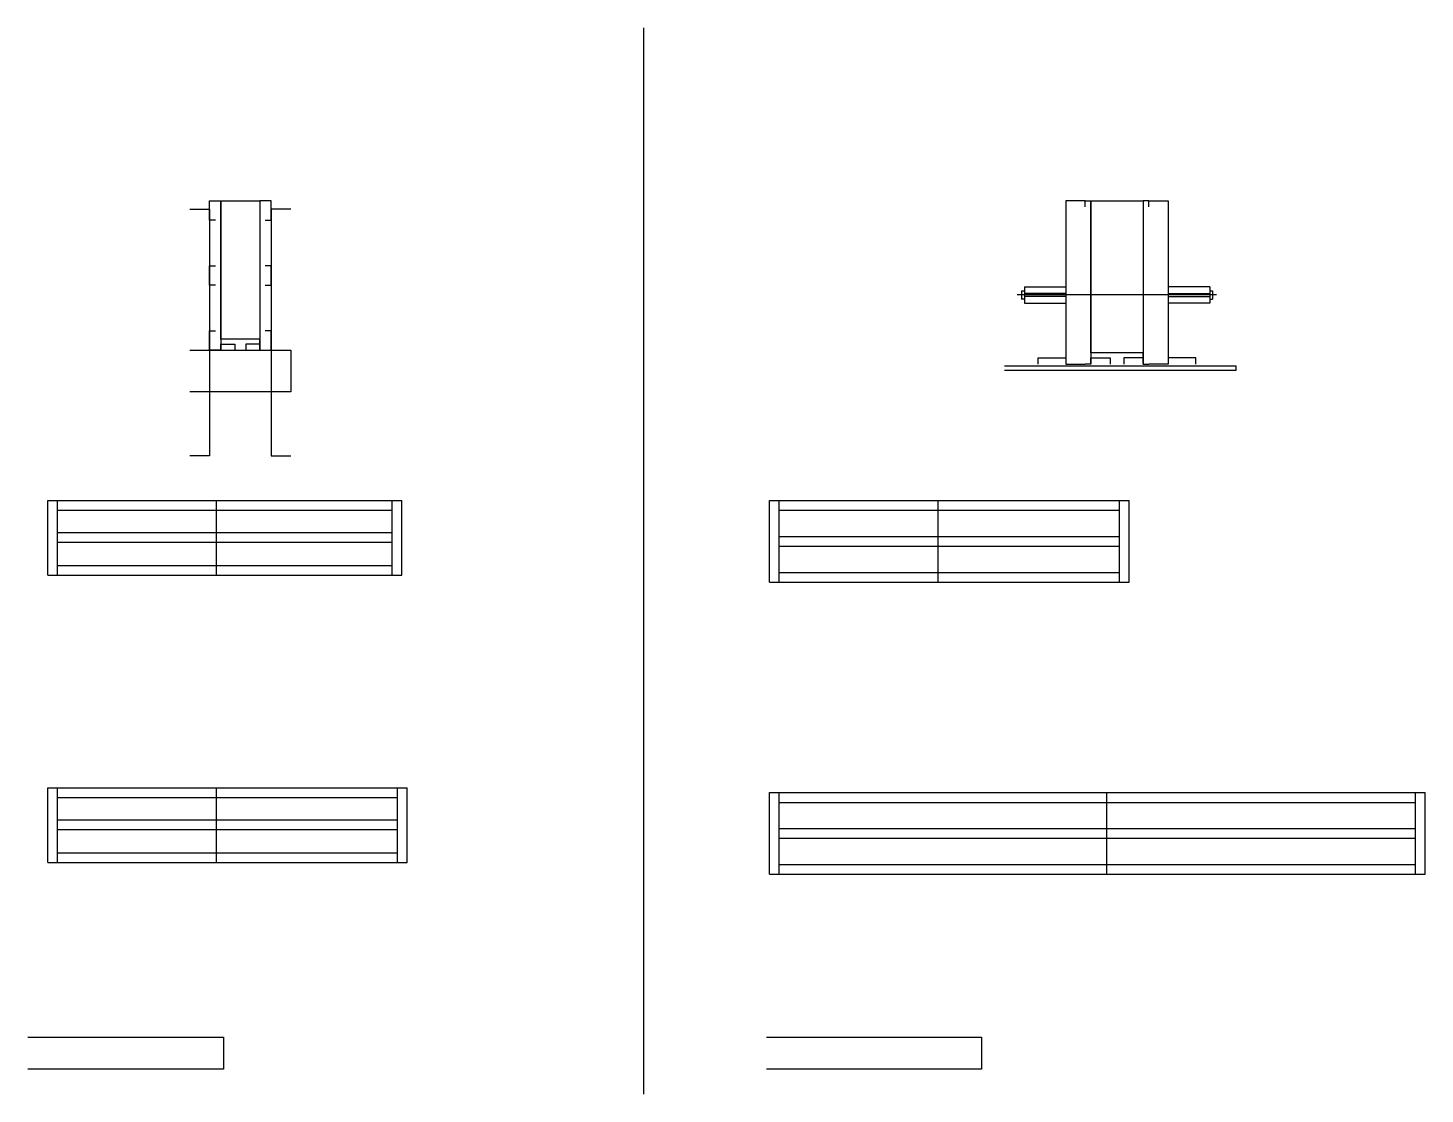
# Model space of a CAD drawing. Header units: metres. Extents: x 6674 to 7685, y 4004 to 4775.
import ezdxf

# ---------------------------------------------------------------- set-up
doc = ezdxf.new("R2010")
doc.units = ezdxf.units.M
for name, color, linetype in [('CONCRETO', 7, 'Continuous'), ('COTA', 7, 'Continuous'), ('Madeira', 7, 'Continuous'), ('Painéis', 7, 'Continuous'), ('SARR_2.2x7', 7, 'Continuous'), ('SARR_3.5x7', 7, 'Continuous'), ('SCO-___-LAJ', 7, 'Continuous'), ('TENSOR', 7, 'Continuous'), ('Texto Seção', 7, 'Continuous')]:
    doc.layers.add(name, color=color, linetype=linetype)

msp = doc.modelspace()

# ---------------------------------------------------------------- linework, layer by layer
at = {"color": 7, "lineweight": 25}
for p, q in [((7394.9, 4587.8), (7394.9, 4575.8)), ((7394.9, 4587.8), (7424.9, 4587.8)), ((7528.9, 4587.8), (7498.9, 4587.8)), ((7528.9, 4587.8), (7528.9, 4575.8)), ((7392.9, 4584.8), (7392.9, 4578.8)), ((7392.9, 4584.8), (7394.9, 4584.8)), ((7394.9, 4578.8), (7392.9, 4578.8)), ((7424.9, 4582.8), (7394.9, 4582.8)), ((7424.9, 4580.8), (7394.9, 4580.8)), ((7498.9, 4582.8), (7528.9, 4582.8)), ((7498.9, 4580.8), (7528.9, 4580.8)), ((7528.9, 4584.8), (7530.9, 4584.8)), ((7528.9, 4578.8), (7530.9, 4578.8)), ((7530.9, 4584.8), (7530.9, 4578.8)), ((7394.9, 4575.8), (7424.9, 4575.8)), ((7528.9, 4575.8), (7498.9, 4575.8))]:
    msp.add_line(p, q, dxfattribs=at)
at = {"layer": 'CONCRETO', "color": 7, "lineweight": 25}
for points in [[(6814, 4649.9), (6814, 4649.9), (6842, 4649.9), (6842, 4621.9), (6842, 4621.9), (6842, 4549.9), (6814, 4549.9), (6814, 4649.9)], [(7442.9, 4649.9), (7442.9, 4649.9), (7480.9, 4649.9), (7480.9, 4621.9), (7480.9, 4621.9), (7480.9, 4539.9), (7442.9, 4539.9), (7442.9, 4649.9)]]:
    msp.add_lwpolyline(points, dxfattribs=at)
at = {"layer": 'COTA', "color": 7, "lineweight": 25}
msp.add_line((7119.6, 4774.9), (7119.6, 4004.1), dxfattribs=at)
at = {"layer": 'Madeira', "color": 7, "lineweight": 25}
for points in [[(6810, 4635.9), (6805.6, 4635.9), (6805.6, 4649.9), (6810, 4649.9)], [(6846, 4635.9), (6850.4, 4635.9), (6850.4, 4649.9), (6846, 4649.9)], [(7438.9, 4645.5), (7438.9, 4649.9), (7424.9, 4649.9), (7424.9, 4645.5)], [(7438.9, 4649.9), (7424.9, 4649.9), (7424.9, 4531.9), (7438.9, 4531.9)], [(7484.9, 4645.5), (7484.9, 4649.9), (7498.9, 4649.9), (7498.9, 4645.5)], [(7484.9, 4649.9), (7498.9, 4649.9), (7498.9, 4531.9), (7484.9, 4531.9)], [(6810, 4588.9), (6805.6, 4588.9), (6805.6, 4602.9), (6810, 4602.9)], [(6846, 4588.9), (6850.4, 4588.9), (6850.4, 4602.9), (6846, 4602.9)], [(6810, 4541.9), (6805.6, 4541.9), (6805.6, 4555.9), (6810, 4555.9)], [(6814, 4541.9), (6814, 4546.3), (6824, 4546.3), (6824, 4541.9)], [(6842, 4541.9), (6842, 4546.3), (6832, 4546.3), (6832, 4541.9)], [(6846, 4541.9), (6850.4, 4541.9), (6850.4, 4555.9), (6846, 4555.9)], [(7404.9, 4531.9), (7404.9, 4536.3), (7424.9, 4536.3), (7424.9, 4531.9)], [(7442.9, 4531.9), (7442.9, 4536.3), (7456.9, 4536.3), (7456.9, 4531.9)], [(7480.9, 4531.9), (7480.9, 4536.3), (7466.9, 4536.3), (7466.9, 4531.9)], [(7518.9, 4531.9), (7518.9, 4536.3), (7498.9, 4536.3), (7498.9, 4531.9)]]:
    msp.add_lwpolyline(points, dxfattribs=at)
at = {"layer": 'Painéis', "color": 7, "lineweight": 25}
for p, q in [((6688.7, 4433.2), (6944.7, 4433.2)), ((6688.7, 4379.2), (6688.7, 4433.2)), ((6810.7, 4379.2), (6810.7, 4433.2)), ((6944.7, 4379.2), (6944.7, 4433.2)), ((7210.6, 4433.2), (7470.6, 4433.2)), ((7210.6, 4374.2), (7210.6, 4433.2)), ((7332.6, 4374.2), (7332.6, 4433.2)), ((7470.6, 4374.2), (7470.6, 4433.2)), ((6688.7, 4379.2), (6944.7, 4379.2)), ((7210.6, 4374.2), (7470.6, 4374.2)), ((6688.7, 4225.5), (6948.7, 4225.5)), ((6688.7, 4171.5), (6688.7, 4225.5)), ((6810.7, 4171.5), (6810.7, 4225.5)), ((6948.7, 4171.5), (6948.7, 4225.5)), ((7210.6, 4222), (7684.6, 4222)), ((7210.6, 4163), (7210.6, 4222)), ((7454.6, 4163), (7454.6, 4222)), ((7684.6, 4163), (7684.6, 4222)), ((6688.7, 4171.5), (6948.7, 4171.5)), ((7210.6, 4163), (7684.6, 4163))]:
    msp.add_line(p, q, dxfattribs=at)
for points in [[(6810, 4649.9), (6814, 4649.9), (6814, 4541.9), (6810, 4541.9)], [(6846, 4649.9), (6842, 4649.9), (6842, 4541.9), (6846, 4541.9)], [(7438.9, 4649.9), (7442.9, 4649.9), (7442.9, 4531.9), (7438.9, 4531.9)], [(7484.9, 4649.9), (7480.9, 4649.9), (7480.9, 4531.9), (7484.9, 4531.9)], [(6842, 4546.3), (6842, 4549.9), (6814, 4549.9), (6814, 4546.3)], [(7480.9, 4536.3), (7480.9, 4539.9), (7442.9, 4539.9), (7442.9, 4536.3)]]:
    msp.add_lwpolyline(points, dxfattribs=at)
at = {"layer": 'SARR_2.2x7', "color": 7, "lineweight": 25}
for p, q in [((6695.7, 4379.2), (6695.7, 4433.2)), ((6695.7, 4426.2), (6810.7, 4426.2)), ((6810.7, 4426.2), (6937.7, 4426.2)), ((6937.7, 4379.2), (6937.7, 4433.2)), ((7217.6, 4374.2), (7217.6, 4433.2)), ((7217.6, 4426.2), (7332.6, 4426.2)), ((7332.6, 4426.2), (7463.6, 4426.2)), ((7463.6, 4374.2), (7463.6, 4433.2)), ((6695.7, 4410), (6810.7, 4410)), ((6810.7, 4410), (6937.7, 4410)), ((7217.6, 4407.3), (7332.6, 4407.3)), ((7332.6, 4407.3), (7463.6, 4407.3)), ((6695.7, 4403), (6810.7, 4403)), ((6810.7, 4403), (6937.7, 4403)), ((7217.6, 4400.3), (7332.6, 4400.3)), ((7332.6, 4400.3), (7463.6, 4400.3)), ((6695.7, 4386.2), (6810.7, 4386.2)), ((6810.7, 4386.2), (6937.7, 4386.2)), ((7217.6, 4381.2), (7332.6, 4381.2)), ((7332.6, 4381.2), (7463.6, 4381.2)), ((6695.7, 4171.5), (6695.7, 4225.5)), ((6941.7, 4171.5), (6941.7, 4225.5)), ((6695.7, 4218.5), (6810.7, 4218.5)), ((6810.7, 4218.5), (6941.7, 4218.5)), ((7217.6, 4163), (7217.6, 4222)), ((7217.6, 4215), (7454.6, 4215)), ((7454.6, 4215), (7677.6, 4215)), ((7677.6, 4163), (7677.6, 4222)), ((6695.7, 4202.3), (6810.7, 4202.3)), ((6695.7, 4195.3), (6810.7, 4195.3)), ((6810.7, 4202.3), (6941.7, 4202.3)), ((6810.7, 4195.3), (6941.7, 4195.3)), ((7217.6, 4196.2), (7454.6, 4196.2)), ((7454.6, 4196.2), (7677.6, 4196.2)), ((7217.6, 4189.2), (7454.6, 4189.2)), ((7454.6, 4189.2), (7677.6, 4189.2)), ((6695.7, 4178.5), (6810.7, 4178.5)), ((6810.7, 4178.5), (6941.7, 4178.5)), ((7217.6, 4170), (7454.6, 4170)), ((7454.6, 4170), (7677.6, 4170))]:
    msp.add_line(p, q, dxfattribs=at)
at = {"layer": 'SARR_3.5x7', "color": 7, "lineweight": 25}
for points in [[(6791.6, 4643.9), (6805.6, 4643.9), (6805.6, 4465.4), (6791.6, 4465.4)], [(6864.4, 4643.9), (6850.4, 4643.9), (6850.4, 4465.4), (6864.4, 4465.4)], [(6791.6, 4541.9), (6864.4, 4541.9), (6864.4, 4511.8), (6791.6, 4511.8)]]:
    msp.add_lwpolyline(points, dxfattribs=at)
at = {"layer": 'SCO-___-LAJ', "color": 7, "lineweight": 25}
msp.add_lwpolyline([(7380.5, 4530.5), (7547.8, 4530.5), (7547.8, 4527.3), (7380.5, 4527.3)], dxfattribs=at)
at = {"layer": 'TENSOR', "color": 7, "lineweight": 25}
msp.add_line((7533.9, 4581.8), (7389.6, 4581.8), dxfattribs=at)
at = {"layer": 'Texto Seção', "color": 7, "lineweight": 25}
for points in [[(6674.4, 4045.3), (6815.9, 4045.3), (6815.9, 4022.1), (6674.4, 4022.1)], [(7208.5, 4045.3), (7363.8, 4045.3), (7363.8, 4022.1), (7208.5, 4022.1)]]:
    msp.add_lwpolyline(points, dxfattribs=at)

doc.saveas('drawing.dxf')
